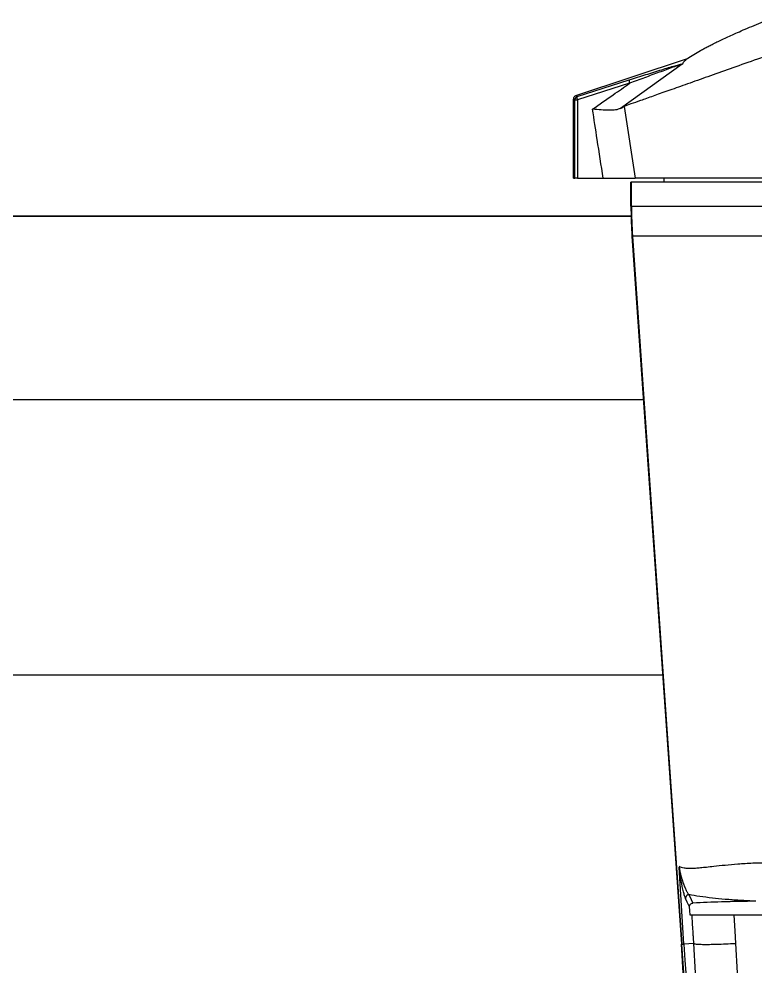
# Model space of a CAD drawing. Header units: millimetres. Extents: x -13464 to 9471, y -517 to 17126.
# Drawn here: x 6500.8 to 6704.9, y 452.9 to 717.1 of the extents above; entities that cross this region are included whole.
import ezdxf

# ---------------------------------------------------------------- set-up
doc = ezdxf.new("R2010")
doc.units = ezdxf.units.MM

msp = doc.modelspace()

# ---------------------------------------------------------------- linework, layer by layer
at = {"color": 7, "linetype": 'Continuous', "lineweight": 25}
for p, q in [((6655.03, 695.92), (6685.92, 706.24)), ((6684.48, 704.61), (6667.37, 692.37)), ((6655.39, 695.66), (6669.83, 700.27)), ((6669.89, 699.32), (6655.45, 694.71)), ((6654.71, 694.71), (6654.34, 694.97)), ((6654.34, 673.05), (6654.34, 694.97)), ((6655.03, 695.92), (6655.39, 695.66)), ((6655.03, 695.92), (6655.03, 695.92)), ((6654.71, 694.71), (6655.45, 694.71)), ((6654.71, 673.05), (6654.71, 694.71)), ((6655.45, 694.71), (6655.45, 673.05)), ((6668.41, 692.94), (6671.49, 673.05)), ((6654.34, 673.05), (6654.71, 673.05)), ((6655.45, 673.05), (6654.71, 673.05)), ((6655.45, 673.05), (6662.61, 673.05)), ((6670.27, 665.34), (6670.27, 671.95)), ((6670.42, 671.95), (6670.27, 671.95)), ((6670.42, 665.34), (6670.42, 671.95)), ((6782.72, 671.95), (6670.42, 671.95)), ((6679.34, 673.05), (6679.34, 671.95)), ((6670.27, 665.34), (6670.42, 665.34)), ((6670.42, 665.34), (6782.72, 665.34)), ((6670.33, 662.5), (5966.19, 662.5)), ((5966.19, 662.5), (6670.33, 662.5)), ((6670.71, 656.97), (6670.56, 656.97)), ((6670.56, 656.97), (6684.28, 460.95)), ((6785.2, 656.97), (6670.71, 656.97)), ((6670.71, 656.97), (6684.41, 460.95)), ((6673.73, 611.7), (5966.19, 611.7)), ((5966.19, 535.5), (6679.06, 535.5)), ((6684.95, 460.95), (6683.65, 482.25)), ((6687.2, 468.95), (6686.64, 468.95)), ((6728.61, 468.95), (6698.75, 468.95)), ((6684.28, 460.95), (6684.41, 460.95)), ((6684.77, 452.95), (6684.28, 460.95)), ((6684.41, 460.95), (6684.95, 460.95)), ((6684.9, 452.95), (6684.41, 460.95)), ((6687.69, 461.12), (6684.95, 460.95)), ((6688.17, 452.95), (6687.69, 461.12)), ((6699.24, 461.13), (6699.72, 452.95))]:
    msp.add_line(p, q, dxfattribs=at)
at = {"color": 7, "linetype": 'Continuous', "lineweight": 25, "flags": 128}
for points in [[(6686.49, 471.24), (6685.88, 472.54), (6685.39, 473.57)], [(6686.34, 474.63), (6686.95, 473.32), (6687.44, 472.3)], [(6686.64, 468.95), (6686.56, 470.23), (6686.49, 471.24)], [(6698.75, 468.95), (6699.02, 464.57), (6699.24, 461.13)], [(6684.95, 460.95), (6685.23, 456.46), (6685.44, 452.95)]]:
    msp.add_lwpolyline(points, dxfattribs=at)
at = {"color": 7, "linetype": 'Continuous', "lineweight": 25}
for centre, radius, start, end in [((6670.99, 699.86), 1.23, 160.7209, 206.2541), ((6655.71, 694.71), 1, 108.604, 179.8762), ((6656.54, 695.25), 1.23, 160.7209, 206.2541), ((6790.49, 665.34), 120.07, 180, 183.9976)]:
    msp.add_arc(centre, radius, start, end, dxfattribs=at)
for points, knots in [([(6734.69, 717.11), (6733.09, 716.26), (6729.8, 714.52), (6724.71, 712.96), (6719.85, 711.17), (6715.2, 709.54), (6709.67, 707.57), (6703.47, 705.37), (6696.84, 703.02), (6690.73, 700.85), (6685.22, 698.9), (6680.39, 697.19), (6676.25, 695.72), (6672.84, 694.51), (6670.12, 693.55), (6668.98, 693.14), (6668.41, 692.94)], [0, 0, 0, 0, 0.049944, 0.102548, 0.151291, 0.201716, 0.251255, 0.334728, 0.417497, 0.50015, 0.584779, 0.667927, 0.749713, 0.833797, 0.917178, 1, 1, 1, 1]), ([(6685.92, 706.24), (6686.49, 706.6), (6687.56, 707.27), (6689.04, 708.12), (6690.07, 708.7), (6690.59, 708.98), (6691.11, 709.26), (6691.64, 709.53), (6692.18, 709.81), (6692.96, 710.21), (6694.05, 710.75), (6695.52, 711.46), (6697.08, 712.18), (6699.42, 713.24), (6702.9, 714.76), (6706.57, 716.28), (6708.4, 717.03)], [0, 0, 0, 0, 0.162704, 0.307905, 0.343062, 0.377032, 0.40982, 0.441429, 0.471865, 0.501133, 0.568505, 0.632596, 0.693511, 0.751372, 0.876231, 1, 1, 1, 1]), ([(6684.63, 704.76), (6684.7, 704.88), (6684.85, 705.15), (6685.3, 705.65), (6685.7, 706.03), (6685.92, 706.24)], [0, 0, 0, 0, 0.281413, 0.614693, 1, 1, 1, 1]), ([(6669.83, 700.27), (6671.37, 700.76), (6674.43, 701.73), (6678.05, 702.86), (6680.73, 703.68), (6682.38, 704.16), (6683.81, 704.57), (6684.36, 704.7), (6684.63, 704.76)], [0, 0, 0, 0, 0.279449, 0.558226, 0.68178, 0.80582, 0.902861, 1, 1, 1, 1]), ([(6684.48, 704.61), (6684.46, 704.61), (6684.43, 704.61), (6684.13, 704.53), (6683.35, 704.27), (6681.34, 703.55), (6678.11, 702.38), (6674.06, 700.88), (6671.28, 699.84), (6669.89, 699.32)], [0, 0, 0, 0, 0.027763, 0.05649, 0.115962, 0.239043, 0.491535, 0.744922, 1, 1, 1, 1]), ([(6684.63, 704.76), (6684.62, 704.75), (6684.6, 704.72), (6684.52, 704.65), (6684.48, 704.61)], [0, 0, 0, 0, 0.510416, 1, 1, 1, 1]), ([(6659.63, 692.17), (6661.55, 693.5), (6664.97, 695.88), (6668.39, 698.27), (6669.89, 699.32)], [0, 0, 0, 0, 0.560001, 1, 1, 1, 1]), ([(6655.03, 695.92), (6654.93, 695.87), (6654.74, 695.79), (6654.52, 695.56), (6654.39, 695.31), (6654.35, 695.12), (6654.35, 695.01), (6654.35, 694.98), (6654.34, 694.97)], [0, 0, 0, 0, 0.243489, 0.498961, 0.748692, 0.918251, 0.970136, 1, 1, 1, 1]), ([(6654.34, 694.97), (6654.34, 694.97), (6654.34, 694.97), (6654.34, 694.97), (6654.34, 694.97)], [0, 0, 0, 0, 0.560254, 1, 1, 1, 1]), ([(6667.37, 692.37), (6666.96, 692.2), (6666.14, 691.86), (6664.26, 691.82), (6662.09, 691.95), (6660.45, 692.1), (6659.63, 692.17)], [0, 0, 0, 0, 0.25001, 0.499699, 0.749457, 1, 1, 1, 1]), ([(6662.61, 673.05), (6662.05, 676.61), (6661.05, 682.99), (6660.07, 689.36), (6659.63, 692.17)], [0, 0, 0, 0, 0.56, 1, 1, 1, 1]), ([(6667.37, 692.37), (6667.6, 692.51), (6668.07, 692.79), (6668.29, 692.89), (6668.41, 692.94)], [0, 0, 0, 0, 0.49665, 1, 1, 1, 1]), ([(6662.61, 673.05), (6663.7, 673.05), (6665.9, 673.05), (6668.58, 673.05), (6670.63, 673.05), (6671.21, 673.05), (6671.49, 673.05)], [0, 0, 0, 0, 0.249549, 0.499364, 0.749313, 1, 1, 1, 1]), ([(6785.59, 673.05), (6782.01, 673.05), (6774.85, 673.05), (6764.17, 673.05), (6753.66, 673.05), (6743.52, 673.05), (6734.04, 673.05), (6725.24, 673.05), (6717.06, 673.05), (6709.39, 673.05), (6701.83, 673.05), (6694.57, 673.05), (6687.83, 673.05), (6682.09, 673.05), (6677.41, 673.05), (6673.74, 673.05), (6672.24, 673.05), (6671.49, 673.05)], [0, 0, 0, 0, 0.065567, 0.131073, 0.19746, 0.26369, 0.327713, 0.388479, 0.449099, 0.509626, 0.570066, 0.641911, 0.713662, 0.78533, 0.856935, 0.928487, 1, 1, 1, 1]), ([(6670.27, 665.34), (6670.29, 663.78), (6670.32, 660.99), (6670.49, 658.2), (6670.56, 656.97)], [0, 0, 0, 0, 0.56, 1, 1, 1, 1]), ([(6683.64, 482.51), (6683.82, 482.42), (6684.2, 482.21), (6684.98, 482.03), (6685.94, 481.94), (6687.03, 481.93), (6688.22, 482), (6689.56, 482.11), (6691.22, 482.28), (6693.45, 482.52), (6696.3, 482.83), (6699.89, 483.17), (6703.91, 483.41), (6708.18, 483.51), (6712.14, 483.45), (6715.75, 483.25), (6718.27, 483.05), (6720.11, 482.88), (6721.12, 482.78), (6722.16, 482.68), (6723.23, 482.57), (6724.33, 482.45), (6725.71, 482.29), (6727.73, 482.06), (6729.89, 481.8), (6731.98, 481.55), (6733.69, 481.35), (6735.6, 481.13), (6737.7, 480.88), (6741.02, 480.5), (6745.4, 480.03), (6750.68, 479.56), (6755.98, 479.18), (6761.37, 478.93), (6766.92, 478.84), (6770.56, 478.94), (6772.33, 478.98)], [0, 0, 0, 0, 0.029447, 0.06011, 0.092009, 0.12516, 0.151238, 0.180826, 0.21393, 0.250552, 0.300519, 0.350807, 0.403404, 0.454627, 0.500441, 0.531656, 0.56572, 0.575114, 0.584705, 0.594491, 0.604474, 0.614653, 0.625029, 0.642495, 0.669173, 0.682422, 0.697144, 0.713337, 0.731002, 0.750136, 0.79591, 0.837619, 0.875278, 0.919059, 0.960618, 1, 1, 1, 1]), ([(6685.39, 473.57), (6685.3, 473.79), (6685.12, 474.25), (6684.82, 475.38), (6684.54, 476.63), (6684.28, 477.93), (6684.1, 478.95), (6683.95, 479.85), (6683.86, 480.42), (6683.79, 480.93), (6683.75, 481.3), (6683.71, 481.66), (6683.67, 481.97), (6683.66, 482.15), (6683.65, 482.25)], [0, 0, 0, 0, 0.183605, 0.372126, 0.562665, 0.686463, 0.809368, 0.861761, 0.915977, 0.938184, 0.962243, 0.982371, 0.99031, 1, 1, 1, 1]), ([(6683.66, 482.3), (6683.66, 482.24), (6683.68, 482.08), (6683.71, 481.85), (6683.81, 481.16), (6683.96, 480.44), (6684.19, 479.55), (6684.37, 478.93), (6684.51, 478.49), (6684.61, 478.21), (6684.7, 477.94), (6684.79, 477.69), (6684.89, 477.44), (6685, 477.13), (6685.17, 476.71), (6685.38, 476.25), (6685.59, 475.81), (6685.78, 475.45), (6685.97, 475.13), (6686.15, 474.85), (6686.28, 474.7), (6686.34, 474.63)], [0, 0, 0, 0, 0.005489, 0.016187, 0.030288, 0.11658, 0.199773, 0.289368, 0.323634, 0.360431, 0.3936, 0.425903, 0.460927, 0.498708, 0.55647, 0.647519, 0.721427, 0.788593, 0.858841, 0.93093, 1, 1, 1, 1]), ([(6686.34, 474.63), (6686.21, 474.61), (6686.02, 474.57), (6685.79, 474.44), (6685.64, 474.3), (6685.52, 474.13), (6685.41, 473.89), (6685.4, 473.69), (6685.39, 473.57)], [0, 0, 0, 0, 0.239345, 0.368288, 0.5, 0.631712, 0.760655, 1, 1, 1, 1]), ([(6704.89, 472.81), (6703.37, 472.88), (6700.3, 473.02), (6696.31, 473.31), (6692.59, 473.67), (6689.18, 474.11), (6687.3, 474.45), (6686.34, 474.63)], [0, 0, 0, 0, 0.185168, 0.374713, 0.562874, 0.777304, 1, 1, 1, 1]), ([(6686.49, 471.24), (6686.5, 471.37), (6686.51, 471.64), (6686.73, 471.99), (6687.05, 472.24), (6687.31, 472.28), (6687.44, 472.3)], [0, 0, 0, 0, 0.250021, 0.499763, 0.749416, 1, 1, 1, 1]), ([(6704.89, 472.81), (6703.34, 472.78), (6700.23, 472.74), (6694.41, 472.59), (6690.08, 472.41), (6687.44, 472.3)], [0, 0, 0, 0, 0.279494, 0.560191, 1, 1, 1, 1]), ([(6687.69, 461.12), (6687.69, 461.12), (6687.69, 461.13), (6687.68, 461.15), (6687.68, 461.17), (6687.68, 461.2), (6687.68, 461.27), (6687.67, 461.39), (6687.66, 461.6), (6687.63, 461.98), (6687.59, 462.65), (6687.52, 463.86), (6687.38, 466.01), (6687.27, 467.8), (6687.2, 468.95)], [0, 0, 0, 0, 0.001699, 0.003033, 0.005416, 0.009672, 0.017271, 0.030841, 0.055073, 0.098345, 0.175616, 0.3136, 0.56, 1, 1, 1, 1]), ([(6698.75, 468.95), (6697.97, 468.95), (6696.48, 468.95), (6694.33, 468.95), (6692.38, 468.95), (6690.65, 468.95), (6689.22, 468.95), (6688.14, 468.95), (6687.41, 468.95), (6687.27, 468.95), (6687.2, 468.95)], [0, 0, 0, 0, 0.130212, 0.249972, 0.376204, 0.499815, 0.623697, 0.749578, 0.870187, 1, 1, 1, 1]), ([(6687.69, 461.12), (6687.73, 461.09), (6687.83, 461.02), (6688.33, 460.94), (6689.16, 460.88), (6690.38, 460.85), (6692.03, 460.85), (6694.09, 460.9), (6696.53, 460.99), (6698.32, 461.08), (6699.24, 461.13)], [0, 0, 0, 0, 0.096132, 0.200521, 0.313162, 0.434052, 0.563186, 0.700559, 0.846165, 1, 1, 1, 1]), ([(6687.69, 461.12), (6687.69, 461.12), (6687.69, 461.12), (6687.69, 461.12), (6687.69, 461.12), (6687.69, 461.12), (6687.69, 461.12), (6687.69, 461.12)], [0, 0, 0, 0, 0.559988, 0.806382, 0.914796, 0.962498, 1, 1, 1, 1]), ([(6687.69, 461.12), (6687.69, 461.12), (6687.69, 461.12), (6687.69, 461.12), (6687.69, 461.12)], [0, 0, 0, 0, 0.559999, 1, 1, 1, 1])]:
    msp.add_open_spline(points, degree=3, knots=knots, dxfattribs=at)

doc.saveas('drawing.dxf')
